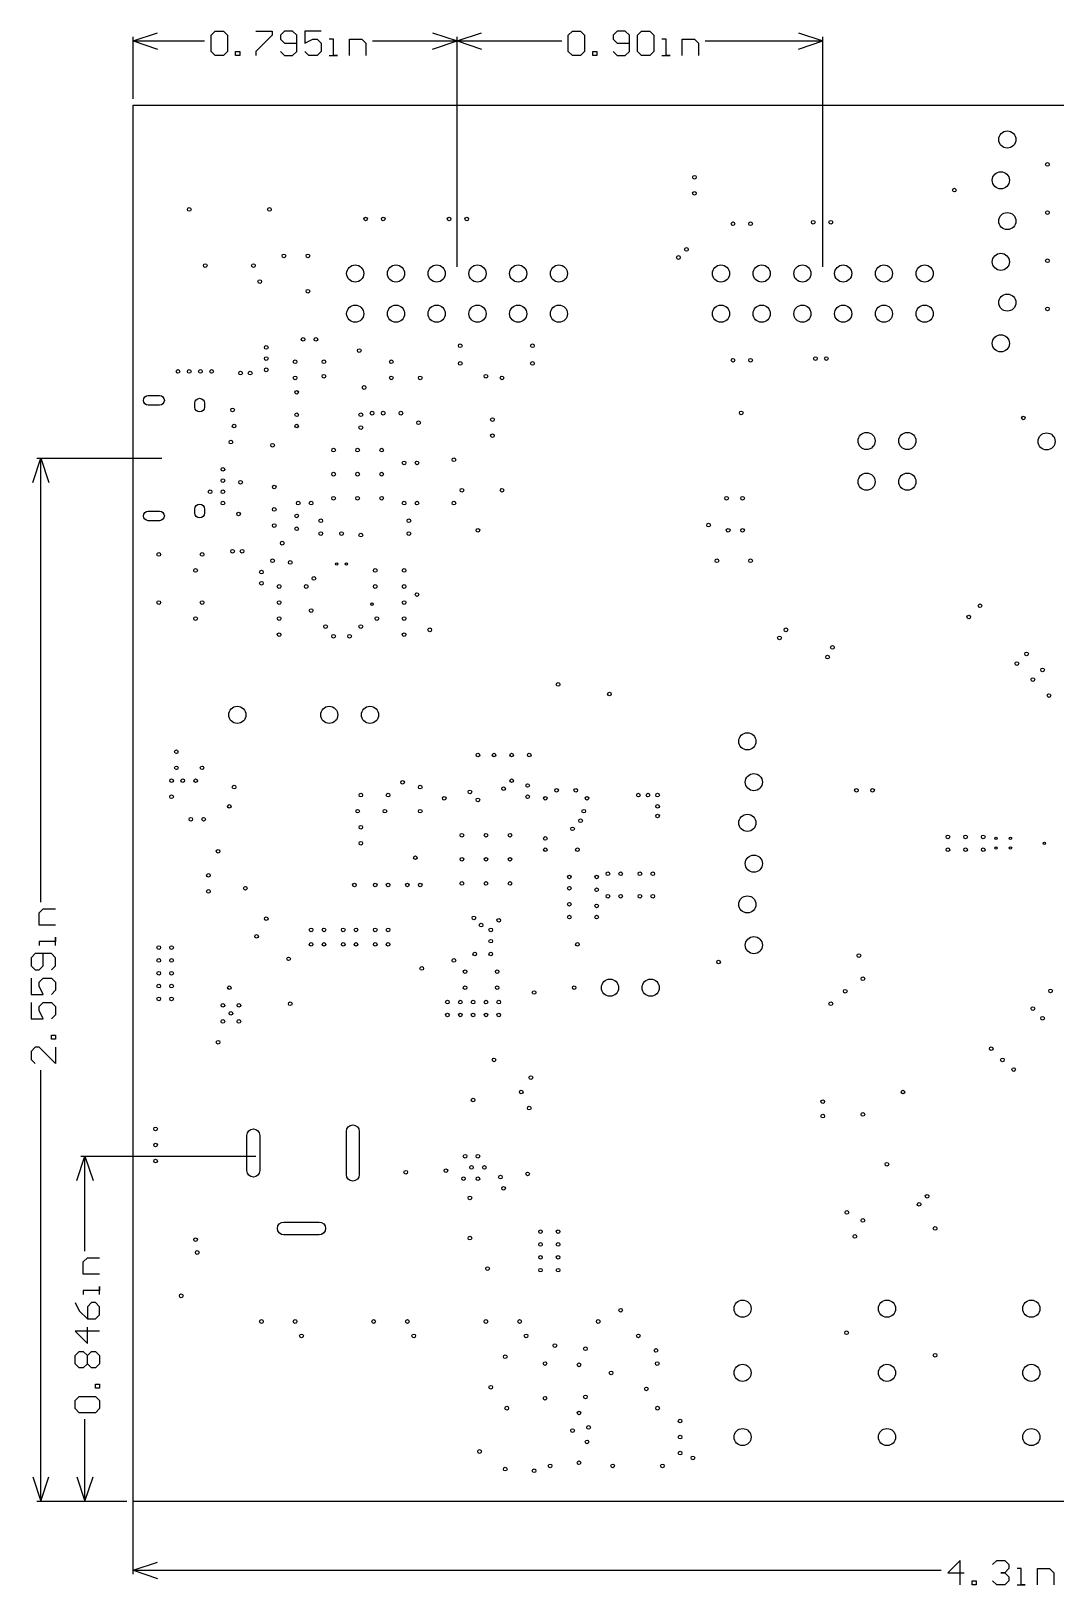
# Model space of a CAD drawing. Header units: millimetres. Extents: x 19 to 148, y 20 to 120.
# Drawn here: x 19 to 82.9, y 20.2 to 117 of the extents above; entities that cross this region are included whole.
import ezdxf

# ---------------------------------------------------------------- set-up
doc = ezdxf.new("R2010")
doc.units = ezdxf.units.MM
for name, color, linetype in [('Mechanical1', 6, 'Continuous'), ('PadHoleLayer', 156, 'Continuous'), ('ViaHoleLayer', 16, 'Continuous')]:
    doc.layers.add(name, color=color, linetype=linetype)

msp = doc.modelspace()

# ---------------------------------------------------------------- linework, layer by layer
at = {"layer": 'Mechanical1'}
for p, q in [((25.4, 116.4), (26.924, 116.908)), ((25.4, 112.781), (25.4, 116.654)), ((25.4, 116.4), (26.924, 115.892)), ((25.4, 116.4), (29.863, 116.4)), ((30.269, 116.755), (30.523, 117.009)), ((30.269, 115.74), (30.269, 116.755)), ((30.523, 117.009), (31.031, 117.009)), ((31.031, 117.009), (31.285, 116.755)), ((31.285, 116.755), (31.285, 115.74)), ((33.062, 117.009), (34.078, 117.009)), ((34.078, 116.755), (33.062, 115.74)), ((34.078, 117.009), (34.078, 116.755)), ((34.84, 117.009), (34.586, 116.755)), ((34.586, 116.755), (34.586, 116.502)), ((34.586, 116.502), (34.84, 116.248)), ((35.348, 117.009), (34.84, 117.009)), ((34.84, 116.248), (35.601, 116.248)), ((35.601, 116.755), (35.348, 117.009)), ((35.601, 115.74), (35.601, 116.755)), ((37.125, 117.009), (36.109, 117.009)), ((36.109, 117.009), (36.109, 116.248)), ((36.109, 116.248), (36.617, 116.502)), ((36.617, 116.502), (36.871, 116.502)), ((36.871, 116.502), (37.125, 116.248)), ((37.125, 116.248), (37.125, 115.74)), ((37.887, 116.502), (37.633, 116.502)), ((37.887, 115.486), (37.887, 116.502)), ((38.902, 115.486), (38.902, 116.502)), ((38.902, 116.502), (39.664, 116.502)), ((39.664, 116.502), (39.918, 116.248)), ((39.918, 116.248), (39.918, 115.486)), ((40.324, 116.4), (45.6, 116.4)), ((44.076, 116.908), (45.6, 116.4)), ((44.076, 115.892), (45.6, 116.4)), ((45.6, 116.4), (47.124, 116.908)), ((45.6, 102.325), (45.6, 116.654)), ((45.6, 102.325), (45.6, 116.654)), ((45.6, 116.4), (47.124, 115.892)), ((45.6, 116.4), (52.125, 116.4)), ((52.531, 116.755), (52.785, 117.009)), ((52.531, 115.74), (52.531, 116.755)), ((52.785, 117.009), (53.293, 117.009)), ((53.293, 117.009), (53.547, 116.755)), ((53.547, 116.755), (53.547, 115.74)), ((55.578, 117.009), (55.324, 116.755)), ((55.324, 116.755), (55.324, 116.502)), ((55.324, 116.502), (55.578, 116.248)), ((56.086, 117.009), (55.578, 117.009)), ((55.578, 116.248), (56.34, 116.248)), ((56.34, 116.755), (56.086, 117.009)), ((56.34, 115.74), (56.34, 116.755)), ((56.848, 116.755), (57.101, 117.009)), ((56.848, 115.74), (56.848, 116.755)), ((57.101, 117.009), (57.609, 117.009)), ((57.609, 117.009), (57.863, 116.755)), ((57.863, 116.755), (57.863, 115.74)), ((58.625, 116.502), (58.371, 116.502)), ((58.625, 115.486), (58.625, 116.502)), ((59.641, 115.486), (59.641, 116.502)), ((59.641, 116.502), (60.402, 116.502)), ((60.402, 116.502), (60.656, 116.248)), ((60.656, 116.248), (60.656, 115.486)), ((61.063, 116.4), (68.4, 116.4)), ((66.876, 116.908), (68.4, 116.4)), ((66.876, 115.892), (68.4, 116.4)), ((68.4, 102.325), (68.4, 116.654)), ((30.523, 115.486), (30.269, 115.74)), ((31.031, 115.486), (30.523, 115.486)), ((31.285, 115.74), (31.031, 115.486)), ((31.793, 115.486), (31.793, 115.74)), ((31.793, 115.74), (32.047, 115.74)), ((32.047, 115.486), (31.793, 115.486)), ((32.047, 115.74), (32.047, 115.486)), ((33.062, 115.74), (33.062, 115.486)), ((34.586, 115.74), (34.84, 115.486)), ((34.84, 115.486), (35.348, 115.486)), ((35.348, 115.486), (35.601, 115.74)), ((36.363, 115.486), (36.109, 115.74)), ((36.871, 115.486), (36.363, 115.486)), ((37.125, 115.74), (36.871, 115.486)), ((37.633, 115.486), (38.141, 115.486)), ((38.141, 115.486), (37.887, 115.486)), ((52.785, 115.486), (52.531, 115.74)), ((53.293, 115.486), (52.785, 115.486)), ((53.547, 115.74), (53.293, 115.486)), ((54.054, 115.486), (54.054, 115.74)), ((54.054, 115.74), (54.308, 115.74)), ((54.308, 115.486), (54.054, 115.486)), ((54.308, 115.74), (54.308, 115.486)), ((55.324, 115.74), (55.578, 115.486)), ((55.578, 115.486), (56.086, 115.486)), ((56.086, 115.486), (56.34, 115.74)), ((57.101, 115.486), (56.848, 115.74)), ((57.609, 115.486), (57.101, 115.486)), ((57.863, 115.74), (57.609, 115.486)), ((58.371, 115.486), (58.879, 115.486)), ((58.879, 115.486), (58.625, 115.486)), ((25.4, 112.4), (93.98, 112.4)), ((25.4, 25.4), (25.4, 112.4)), ((25.781, 112.4), (147.254, 112.4)), ((25.4, 20.846), (25.4, 112.019)), ((19.142, 88.876), (19.65, 90.4)), ((19.396, 90.4), (27.2, 90.4)), ((19.65, 90.4), (20.158, 88.876)), ((19.65, 62.724), (19.65, 90.4)), ((19.548, 62.064), (19.802, 62.318)), ((19.548, 61.302), (19.548, 62.064)), ((19.802, 62.318), (20.564, 62.318)), ((20.564, 61.302), (19.548, 61.302)), ((20.564, 60.287), (19.548, 60.287)), ((19.548, 60.287), (19.548, 60.033)), ((20.564, 60.033), (20.564, 60.541)), ((20.564, 60.541), (20.564, 60.287)), ((19.295, 59.525), (19.041, 59.271)), ((19.041, 59.271), (19.041, 58.763)), ((20.31, 59.525), (19.295, 59.525)), ((19.802, 58.763), (19.802, 59.525)), ((20.564, 59.271), (20.31, 59.525)), ((20.564, 58.763), (20.564, 59.271)), ((19.041, 58.763), (19.295, 58.509)), ((19.295, 58.509), (19.548, 58.509)), ((19.548, 58.509), (19.802, 58.763)), ((20.31, 58.509), (20.564, 58.763)), ((19.041, 58.001), (19.041, 56.986)), ((19.548, 57.748), (19.802, 58.001)), ((19.548, 57.494), (19.548, 57.748)), ((19.802, 56.986), (19.548, 57.494)), ((19.802, 58.001), (20.31, 58.001)), ((20.31, 58.001), (20.564, 57.748)), ((20.564, 57.24), (20.31, 56.986)), ((20.564, 57.748), (20.564, 57.24)), ((19.041, 56.986), (19.802, 56.986)), ((19.041, 56.478), (19.041, 55.462)), ((19.548, 56.224), (19.802, 56.478)), ((19.548, 55.97), (19.548, 56.224)), ((19.802, 56.478), (20.31, 56.478)), ((20.31, 56.478), (20.564, 56.224)), ((20.564, 56.224), (20.564, 55.716)), ((19.041, 55.462), (19.802, 55.462)), ((19.802, 55.462), (19.548, 55.97)), ((20.564, 55.716), (20.31, 55.462)), ((20.31, 54.193), (20.31, 54.447)), ((20.31, 54.447), (20.564, 54.447)), ((20.564, 54.447), (20.564, 54.193)), ((19.295, 53.685), (19.041, 53.431)), ((19.041, 53.431), (19.041, 52.923)), ((19.548, 53.685), (19.295, 53.685)), ((20.564, 52.669), (19.548, 53.685)), ((20.564, 54.193), (20.31, 54.193)), ((20.564, 53.685), (20.564, 52.669)), ((19.041, 52.923), (19.295, 52.669)), ((19.65, 25.4), (19.65, 52.263)), ((21.892, 45.376), (22.4, 46.9)), ((22.146, 46.9), (33.045, 46.9)), ((22.4, 46.9), (22.908, 45.376)), ((22.4, 40.974), (22.4, 46.9)), ((22.298, 40.314), (22.552, 40.568)), ((22.298, 39.552), (22.298, 40.314)), ((22.552, 40.568), (23.314, 40.568)), ((23.314, 39.552), (22.298, 39.552)), ((23.314, 38.283), (23.314, 38.791)), ((23.314, 38.791), (23.314, 38.537)), ((21.791, 37.775), (22.045, 37.267)), ((23.314, 38.537), (22.298, 38.537)), ((22.298, 38.537), (22.298, 38.283)), ((22.806, 37.775), (22.552, 37.521)), ((23.06, 37.775), (22.806, 37.775)), ((23.314, 37.521), (23.06, 37.775)), ((22.045, 37.267), (22.552, 36.759)), ((22.552, 37.521), (22.552, 36.759)), ((23.06, 36.759), (23.314, 37.013)), ((23.314, 37.013), (23.314, 37.521)), ((23.314, 35.998), (21.791, 35.998)), ((21.791, 35.998), (22.552, 35.236)), ((22.552, 36.759), (23.06, 36.759)), ((22.552, 35.236), (22.552, 36.251)), ((21.791, 34.474), (22.045, 34.728)), ((21.791, 33.966), (21.791, 34.474)), ((22.045, 33.712), (21.791, 33.966)), ((22.045, 34.728), (22.298, 34.728)), ((22.298, 34.728), (22.552, 34.474)), ((22.552, 33.966), (22.298, 33.712)), ((22.552, 34.474), (22.806, 34.728)), ((22.552, 33.966), (22.552, 34.474)), ((22.806, 33.712), (22.552, 33.966)), ((22.806, 34.728), (23.06, 34.728)), ((23.06, 34.728), (23.314, 34.474)), ((23.314, 33.966), (23.06, 33.712)), ((23.314, 34.474), (23.314, 33.966)), ((22.298, 33.712), (22.045, 33.712)), ((23.06, 33.712), (22.806, 33.712)), ((23.06, 32.443), (23.06, 32.697)), ((23.06, 32.697), (23.314, 32.697)), ((23.314, 32.443), (23.06, 32.443)), ((23.314, 32.697), (23.314, 32.443)), ((21.791, 31.681), (22.045, 31.935)), ((21.791, 31.173), (21.791, 31.681)), ((22.045, 30.919), (21.791, 31.173)), ((22.045, 31.935), (23.06, 31.935)), ((23.06, 31.935), (23.314, 31.681)), ((23.314, 31.173), (23.06, 30.919)), ((23.314, 31.681), (23.314, 31.173)), ((23.06, 30.919), (22.045, 30.919)), ((22.4, 25.4), (22.4, 30.513)), ((19.142, 26.924), (19.65, 25.4)), ((19.65, 25.4), (20.158, 26.924)), ((21.892, 26.924), (22.4, 25.4)), ((22.4, 25.4), (22.908, 26.924)), ((19.396, 25.4), (25.019, 25.4)), ((22.146, 25.4), (25.019, 25.4)), ((25.4, 25.4), (93.98, 25.4)), ((25.4, 25.4), (147.254, 25.4)), ((25.4, 21.1), (26.924, 21.608)), ((76.954, 21.709), (76.193, 20.948)), ((76.954, 20.186), (76.954, 21.709)), ((78.986, 21.455), (79.24, 21.709)), ((79.24, 21.709), (79.748, 21.709)), ((79.748, 21.709), (80.001, 21.455)), ((80.001, 21.455), (80.001, 21.202)), ((25.4, 21.1), (26.924, 20.592)), ((25.4, 21.1), (75.786, 21.1)), ((76.193, 20.948), (77.208, 20.948)), ((77.716, 20.186), (77.716, 20.44)), ((77.716, 20.44), (77.97, 20.44)), ((77.97, 20.44), (77.97, 20.186)), ((79.24, 20.186), (78.986, 20.44)), ((79.748, 20.948), (79.494, 20.948)), ((79.494, 20.948), (79.748, 20.948)), ((80.001, 21.202), (79.748, 20.948)), ((79.748, 20.948), (80.001, 20.694)), ((80.001, 20.44), (79.748, 20.186)), ((80.001, 20.694), (80.001, 20.44)), ((80.763, 21.202), (80.509, 21.202)), ((80.763, 20.186), (80.763, 21.202)), ((81.779, 20.186), (81.779, 21.202)), ((81.779, 21.202), (82.541, 21.202)), ((82.541, 21.202), (82.795, 20.948)), ((82.795, 20.948), (82.795, 20.186)), ((77.97, 20.186), (77.716, 20.186)), ((79.748, 20.186), (79.24, 20.186)), ((80.509, 20.186), (81.017, 20.186)), ((81.017, 20.186), (80.763, 20.186))]:
    msp.add_line(p, q, dxfattribs=at)
at = {"layer": 'PadHoleLayer'}
for points in [[(26.35, 94.3), (27.05, 94.3, -1), (27.05, 93.7), (26.35, 93.7, -1)], [(29.25, 93.575), (29.25, 93.825, -1), (29.85, 93.825), (29.85, 93.575, -1)], [(29.25, 86.975), (29.25, 87.225, -1), (29.85, 87.225), (29.85, 86.975, -1)], [(26.35, 87.1), (27.05, 87.1, -1), (27.05, 86.5), (26.35, 86.5, -1)], [(32.5, 46), (32.5, 48.2, -1), (33.3, 48.2), (33.3, 46, -1)], [(39.5, 48.45), (39.5, 45.75, -1), (38.7, 45.75), (38.7, 48.45, -1)], [(37, 42), (34.8, 42, -1), (34.8, 42.8), (37, 42.8, -1)]]:
    msp.add_lwpolyline(points, format="xyb", close=True, dxfattribs=at)
for centre, radius in [((79.903, 110.25), 0.534), ((79.497, 107.71), 0.534), ((79.903, 105.17), 0.534), ((79.497, 102.63), 0.534), ((39.25, 101.9), 0.534), ((41.79, 101.9), 0.534), ((44.33, 101.9), 0.534), ((46.87, 101.9), 0.534), ((49.41, 101.9), 0.534), ((51.95, 101.9), 0.534), ((62.05, 101.9), 0.534), ((64.59, 101.9), 0.534), ((67.13, 101.9), 0.534), ((69.67, 101.9), 0.534), ((72.21, 101.9), 0.534), ((74.75, 101.9), 0.534), ((39.25, 99.4), 0.534), ((41.79, 99.4), 0.534), ((44.33, 99.4), 0.534), ((46.87, 99.4), 0.534), ((49.41, 99.4), 0.534), ((51.95, 99.4), 0.534), ((62.05, 99.4), 0.534), ((64.59, 99.4), 0.534), ((67.13, 99.4), 0.534), ((69.67, 99.4), 0.534), ((72.21, 99.4), 0.534), ((74.75, 99.4), 0.534), ((79.903, 100.09), 0.534), ((79.497, 97.55), 0.534), ((71.13, 91.47), 0.534), ((73.67, 91.47), 0.534), ((82.35, 91.44), 0.534), ((71.13, 88.93), 0.534), ((73.67, 88.93), 0.534), ((31.9, 74.4), 0.534), ((37.63, 74.4), 0.534), ((40.17, 74.4), 0.534), ((63.697, 72.75), 0.534), ((64.103, 70.21), 0.534), ((63.697, 67.67), 0.534), ((64.103, 65.13), 0.534), ((63.697, 62.59), 0.534), ((64.103, 60.05), 0.534), ((55.13, 57.4), 0.534), ((57.67, 57.4), 0.534), ((63.4, 37.4), 0.534), ((72.4, 37.4), 0.534), ((81.4, 37.4), 0.534), ((63.4, 33.4), 0.533), ((72.4, 33.4), 0.533), ((81.4, 33.4), 0.533), ((63.4, 29.4), 0.533), ((72.4, 29.4), 0.533), ((81.4, 29.4), 0.533)]:
    msp.add_circle(centre, radius, dxfattribs=at)
at = {"layer": 'ViaHoleLayer'}
for centre, radius in [((82.4, 108.7), 0.115), ((60.4, 107.9), 0.115), ((60.4, 106.9), 0.115), ((76.6, 107.1), 0.115), ((28.9, 105.9), 0.115), ((33.9, 105.9), 0.115), ((82.4, 105.7), 0.115), ((39.9, 105.3), 0.115), ((41, 105.3), 0.115), ((45.1, 105.3), 0.115), ((46.2, 105.3), 0.115), ((62.8, 105), 0.115), ((63.9, 105), 0.115), ((67.8, 105.1), 0.115), ((68.9, 105.1), 0.115), ((34.8, 103), 0.115), ((36.3, 103), 0.115), ((59.4, 102.9), 0.115), ((59.9, 103.4), 0.115), ((82.4, 102.7), 0.115), ((29.9, 102.4), 0.115), ((32.9, 102.4), 0.115), ((33.3, 101.4), 0.115), ((36.3, 100.8), 0.115), ((82.4, 99.7), 0.115), ((36, 97.8), 0.115), ((36.8, 97.8), 0.115), ((33.7, 97.3), 0.115), ((39.5, 97.1), 0.115), ((45.8, 97.4), 0.115), ((50.3, 97.4), 0.115), ((28.2, 95.8), 0.115), ((28.9, 95.8), 0.115), ((29.6, 95.8), 0.115), ((30.3, 95.8), 0.115), ((33.7, 96.6), 0.115), ((33.7, 95.9), 0.115), ((35.5, 96.4), 0.115), ((37.3, 96.4), 0.115), ((41.5, 96.4), 0.115), ((45.8, 96.3), 0.115), ((50.3, 96.3), 0.115), ((62.8, 96.5), 0.115), ((63.9, 96.5), 0.115), ((67.94, 96.6), 0.115), ((68.62, 96.6), 0.115), ((32.1, 95.7), 0.115), ((32.7, 95.7), 0.115), ((35.5, 95.4), 0.115), ((37.3, 95.5), 0.115), ((39.8, 94.8), 0.115), ((41.5, 95.4), 0.115), ((43.3, 95.4), 0.115), ((47.4, 95.5), 0.115), ((48.4, 95.4), 0.115), ((35.6, 94.5), 0.115), ((31.6, 93.4), 0.115), ((35.6, 93.1), 0.115), ((39.6, 93.1), 0.115), ((40.3, 93.2), 0.115), ((41, 93.2), 0.115), ((42.1, 93.2), 0.115), ((63.319, 93.219), 0.115), ((80.9, 92.9), 0.115), ((31.7, 92.4), 0.115), ((35.6, 92.4), 0.115), ((39.6, 92.3), 0.115), ((43.2, 92.6), 0.115), ((47.8, 92.8), 0.115), ((31.5, 91.4), 0.115), ((34.1, 91.2), 0.115), ((37.9, 90.9), 0.115), ((39.4, 90.9), 0.115), ((40.9, 90.9), 0.115), ((47.8, 91.8), 0.115), ((42.3, 90.1), 0.115), ((43.1, 90.1), 0.115), ((45.4, 90.3), 0.115), ((31, 89.7), 0.115), ((31, 89), 0.115), ((37.9, 89.4), 0.115), ((39.4, 89.4), 0.115), ((40.9, 89.4), 0.115), ((30.2, 88.3), 0.115), ((31, 88.3), 0.115), ((32.1, 88.9), 0.115), ((34.2, 88.6), 0.115), ((45.9, 88.4), 0.115), ((48.4, 88.4), 0.115), ((31, 87.6), 0.115), ((34.2, 87.2), 0.115), ((35.7, 87.6), 0.115), ((36.5, 87.6), 0.115), ((37.9, 87.9), 0.115), ((39.4, 87.9), 0.115), ((40.9, 87.9), 0.115), ((42.3, 87.6), 0.115), ((43.1, 87.6), 0.115), ((45.4, 87.6), 0.115), ((62.4, 87.9), 0.115), ((63.4, 87.9), 0.115), ((31.981, 86.919), 0.115), ((34.2, 86.2), 0.115), ((35.6, 86.8), 0.115), ((37.1, 86.5), 0.115), ((42.6, 86.5), 0.115), ((61.275, 86.225), 0.115), ((34.7, 85.1), 0.115), ((35.6, 86), 0.115), ((37.1, 85.7), 0.115), ((38.4, 85.7), 0.115), ((39.6, 85.6), 0.115), ((42.6, 85.7), 0.115), ((46.9, 85.9), 0.115), ((62.5, 85.9), 0.115), ((63.4, 85.9), 0.115), ((27, 84.4), 0.115), ((29.7, 84.4), 0.115), ((31.6, 84.6), 0.115), ((32.2, 84.6), 0.115), ((29.3, 83.4), 0.115), ((33.4, 83.3), 0.115), ((34.1, 84), 0.115), ((35.2, 83.9), 0.115), ((38.1, 83.8), 0.075), ((38.7, 83.8), 0.075), ((40.5, 83.4), 0.115), ((42.3, 83.4), 0.115), ((61.8, 84), 0.115), ((63.9, 84), 0.115), ((33.4, 82.6), 0.115), ((34.5, 82.4), 0.115), ((36.2, 82.4), 0.115), ((36.675, 82.9), 0.115), ((40.5, 82.4), 0.115), ((42.3, 82.4), 0.115), ((27, 81.4), 0.115), ((29.7, 81.4), 0.115), ((34.5, 81.4), 0.115), ((40.3, 81.3), 0.075), ((42.3, 81.4), 0.115), ((43.1, 81.9), 0.115), ((29.3, 80.4), 0.115), ((34.5, 80.4), 0.115), ((36.5, 80.9), 0.115), ((40.6, 80.4), 0.115), ((42.3, 80.4), 0.115), ((77.5, 80.5), 0.115), ((78.2, 81.2), 0.115), ((34.5, 79.4), 0.115), ((37.4, 79.9), 0.115), ((37.9, 79.3), 0.115), ((38.9, 79.3), 0.115), ((39.6, 79.9), 0.115), ((42.3, 79.4), 0.115), ((43.9, 79.7), 0.115), ((66.1, 79.7), 0.115), ((65.7, 79.2), 0.115), ((69, 78.6), 0.115), ((68.7, 78), 0.115), ((80.5, 77.6), 0.115), ((81.1, 78.2), 0.115), ((81.5, 76.6), 0.115), ((82.1, 77.2), 0.115), ((51.9, 76.3), 0.115), ((55.1, 75.7), 0.115), ((82.5, 75.6), 0.115), ((28.1, 72.1), 0.113), ((46.9, 71.9), 0.113), ((47.9, 71.9), 0.113), ((49, 71.9), 0.113), ((50.1, 71.9), 0.113), ((28.1, 71.1), 0.113), ((29.7, 71.1), 0.113), ((27.8, 70.3), 0.113), ((28.5, 70.3), 0.113), ((29.3, 70.3), 0.113), ((31.7, 69.9), 0.113), ((42.2, 70.2), 0.113), ((43.3, 69.9), 0.113), ((46.4, 69.6), 0.113), ((48.5, 69.8), 0.113), ((49, 70.3), 0.113), ((50, 70), 0.113), ((51.8, 69.7), 0.113), ((53, 69.7), 0.113), ((70.5, 69.7), 0.115), ((71.5, 69.7), 0.115), ((27.8, 69.3), 0.113), ((31.4, 68.7), 0.113), ((39.6, 69.4), 0.113), ((41.3, 69.4), 0.113), ((44.8, 69.2), 0.113), ((46.9, 69.1), 0.113), ((50, 69.3), 0.113), ((51.1, 69.2), 0.113), ((53.7, 69.2), 0.113), ((56.9, 69.4), 0.113), ((57.5, 69.4), 0.113), ((58.1, 69.4), 0.113), ((58.1, 68.7), 0.113), ((29, 67.9), 0.113), ((29.8, 67.9), 0.113), ((39.4, 68.4), 0.113), ((41.1, 68.4), 0.113), ((43.3, 68.4), 0.113), ((53.3, 67.8), 0.113), ((53.5, 68.4), 0.113), ((58.1, 68.1), 0.113), ((39.6, 67.4), 0.113), ((45.9, 66.9), 0.113), ((47.4, 66.9), 0.113), ((48.9, 66.9), 0.113), ((51.1, 66.7), 0.113), ((52.8, 67.3), 0.113), ((76.2, 66.8), 0.115), ((77.3, 66.8), 0.115), ((78.4, 66.8), 0.115), ((30.7, 65.9), 0.113), ((39.6, 66.4), 0.113), ((51.1, 66), 0.113), ((53.1, 66), 0.113), ((76.2, 66), 0.115), ((77.3, 66), 0.115), ((78.4, 66), 0.115), ((79.2, 66.7), 0.075), ((79.2, 66.1), 0.075), ((80.1, 66.7), 0.075), ((80.1, 66.1), 0.075), ((82.218, 66.4), 0.075), ((43, 65.5), 0.113), ((45.9, 65.4), 0.113), ((47.4, 65.4), 0.113), ((48.9, 65.4), 0.113), ((30.1, 64.4), 0.113), ((39.2, 63.8), 0.113), ((40.5, 63.8), 0.113), ((41.3, 63.8), 0.113), ((42.5, 63.8), 0.113), ((43.3, 63.8), 0.113), ((45.9, 63.9), 0.113), ((47.4, 63.9), 0.113), ((48.9, 63.9), 0.113), ((52.6, 64.3), 0.113), ((54.3, 64.3), 0.113), ((55, 64.5), 0.113), ((55.8, 64.5), 0.113), ((57, 64.5), 0.113), ((57.8, 64.5), 0.113), ((30.1, 63.4), 0.113), ((32.4, 63.6), 0.113), ((52.6, 63.6), 0.113), ((54.3, 63.5), 0.113), ((55, 63.1), 0.113), ((55.8, 63.1), 0.113), ((57, 63.1), 0.113), ((57.8, 63.1), 0.113), ((52.6, 62.6), 0.113), ((54.3, 62.5), 0.113), ((33.7, 61.7), 0.113), ((36.5, 61), 0.113), ((37.3, 61), 0.113), ((38.5, 61), 0.113), ((39.3, 61), 0.113), ((40.5, 61), 0.113), ((41.3, 61), 0.113), ((46.65, 61.75), 0.113), ((47.1, 61.3), 0.113), ((47.7, 61), 0.113), ((48.2, 61.6), 0.113), ((52.6, 61.8), 0.113), ((54.3, 61.8), 0.113), ((33.1, 60.6), 0.113), ((36.5, 60.1), 0.113), ((37.3, 60.1), 0.113), ((38.5, 60.1), 0.113), ((39.3, 60.1), 0.113), ((40.5, 60.1), 0.113), ((41.3, 60.1), 0.113), ((47.7, 60.3), 0.113), ((53.1, 60.1), 0.113), ((27, 59.9), 0.113), ((27, 59.1), 0.113), ((27.8, 59.9), 0.113), ((27.8, 59.1), 0.113), ((35.1, 59.2), 0.113), ((45.4, 59.1), 0.113), ((46.7, 59.5), 0.113), ((47.7, 59.5), 0.113), ((61.9, 59), 0.113), ((70.65, 59.4), 0.115), ((27, 58.3), 0.113), ((27.8, 58.3), 0.113), ((43.4, 58.6), 0.113), ((46.1, 58.4), 0.113), ((48.1, 58.4), 0.113), ((27, 57.5), 0.113), ((27.8, 57.5), 0.113), ((31.4, 57.4), 0.113), ((46.1, 57.4), 0.113), ((48.1, 57.4), 0.113), ((50.4, 57.1), 0.113), ((52.9, 57.4), 0.113), ((69.8, 57.178), 0.115), ((70.9, 57.956), 0.115), ((82.6, 57.2), 0.115), ((27, 56.7), 0.113), ((27.8, 56.7), 0.113), ((31, 56.3), 0.113), ((32, 56.3), 0.113), ((35.2, 56.4), 0.113), ((45, 56.5), 0.113), ((45.8, 56.5), 0.113), ((46.6, 56.5), 0.113), ((47.4, 56.5), 0.113), ((48.2, 56.5), 0.113), ((68.9, 56.4), 0.115), ((81.5, 56.1), 0.115), ((31, 55.3), 0.113), ((31.5, 55.8), 0.113), ((32, 55.3), 0.113), ((45, 55.7), 0.113), ((45.8, 55.7), 0.113), ((46.6, 55.7), 0.113), ((47.4, 55.7), 0.113), ((48.2, 55.7), 0.113), ((82.1, 55.5), 0.115), ((30.7, 54), 0.113), ((78.9, 53.6), 0.115), ((47.9, 52.9), 0.113), ((79.6, 52.9), 0.115), ((80.3, 52.3), 0.115), ((50.2, 51.8), 0.113), ((46.6, 50.4), 0.113), ((49.6, 50.9), 0.113), ((68.4, 50.3), 0.115), ((73.4, 50.9), 0.115), ((50.1, 49.9), 0.113), ((68.4, 49.4), 0.115), ((70.9, 49.5), 0.115), ((26.8, 48.6), 0.115), ((26.8, 47.6), 0.115), ((26.8, 46.6), 0.115), ((46.1, 46.9), 0.113), ((46.9, 46.9), 0.113), ((72.4, 46.4), 0.115), ((42.4, 45.9), 0.113), ((44.9, 46), 0.113), ((46, 45.5), 0.113), ((46.5, 46.2), 0.113), ((46.9, 45.5), 0.113), ((47.3, 46.2), 0.113), ((48.3, 45.6), 0.113), ((50, 45.8), 0.113), ((48.5, 44.9), 0.113), ((46.4, 44.3), 0.113), ((74.4, 43.9), 0.115), ((74.9, 44.4), 0.115), ((69.9, 43.4), 0.115), ((70.9, 42.9), 0.115), ((29.3, 41.7), 0.115), ((46.4, 41.8), 0.113), ((50.8, 42.2), 0.113), ((51.9, 42.2), 0.113), ((70.4, 41.9), 0.115), ((75.4, 42.4), 0.115), ((29.4, 40.9), 0.115), ((50.8, 41.4), 0.113), ((50.8, 40.6), 0.113), ((51.9, 41.4), 0.113), ((51.9, 40.6), 0.113), ((47.5, 39.9), 0.113), ((50.8, 39.8), 0.113), ((51.9, 39.8), 0.113), ((28.4, 38.2), 0.115), ((55.8, 37.3), 0.115), ((33.4, 36.6), 0.115), ((35.5, 36.6), 0.115), ((40.4, 36.6), 0.115), ((42.5, 36.6), 0.115), ((47.4, 36.6), 0.115), ((49.5, 36.6), 0.115), ((54.4, 36.6), 0.115), ((69.881, 35.9), 0.115), ((35.9, 35.7), 0.115), ((42.9, 35.7), 0.115), ((49.9, 35.7), 0.115), ((51.7, 35.1), 0.115), ((53.6, 34.9), 0.115), ((56.9, 35.7), 0.115), ((58, 34.8), 0.115), ((48.6, 34.4), 0.115), ((51.081, 33.981), 0.115), ((53.2, 33.9), 0.115), ((58.081, 33.981), 0.115), ((75.4, 34.5), 0.115), ((55.2, 33.4), 0.115), ((47.7, 32.5), 0.115), ((53.6, 31.9), 0.115), ((57.4, 32.4), 0.115), ((48.7, 31.2), 0.115), ((51.081, 31.819), 0.115), ((53.2, 30.9), 0.115), ((58.1, 31.2), 0.115), ((53.8, 30), 0.115), ((59.5, 30.4), 0.115), ((52.8, 29.8), 0.115), ((53.7, 29.1), 0.115), ((59.5, 29.4), 0.115), ((47, 28.5), 0.115), ((59.5, 28.4), 0.115), ((60.3, 28.1), 0.115), ((48.6, 27.4), 0.115), ((50.4, 27.3), 0.115), ((51.4, 27.6), 0.115), ((53.2, 27.8), 0.115), ((55.3, 27.6), 0.115), ((58.4, 27.6), 0.115)]:
    msp.add_circle(centre, radius, dxfattribs=at)

doc.saveas('drawing.dxf')
